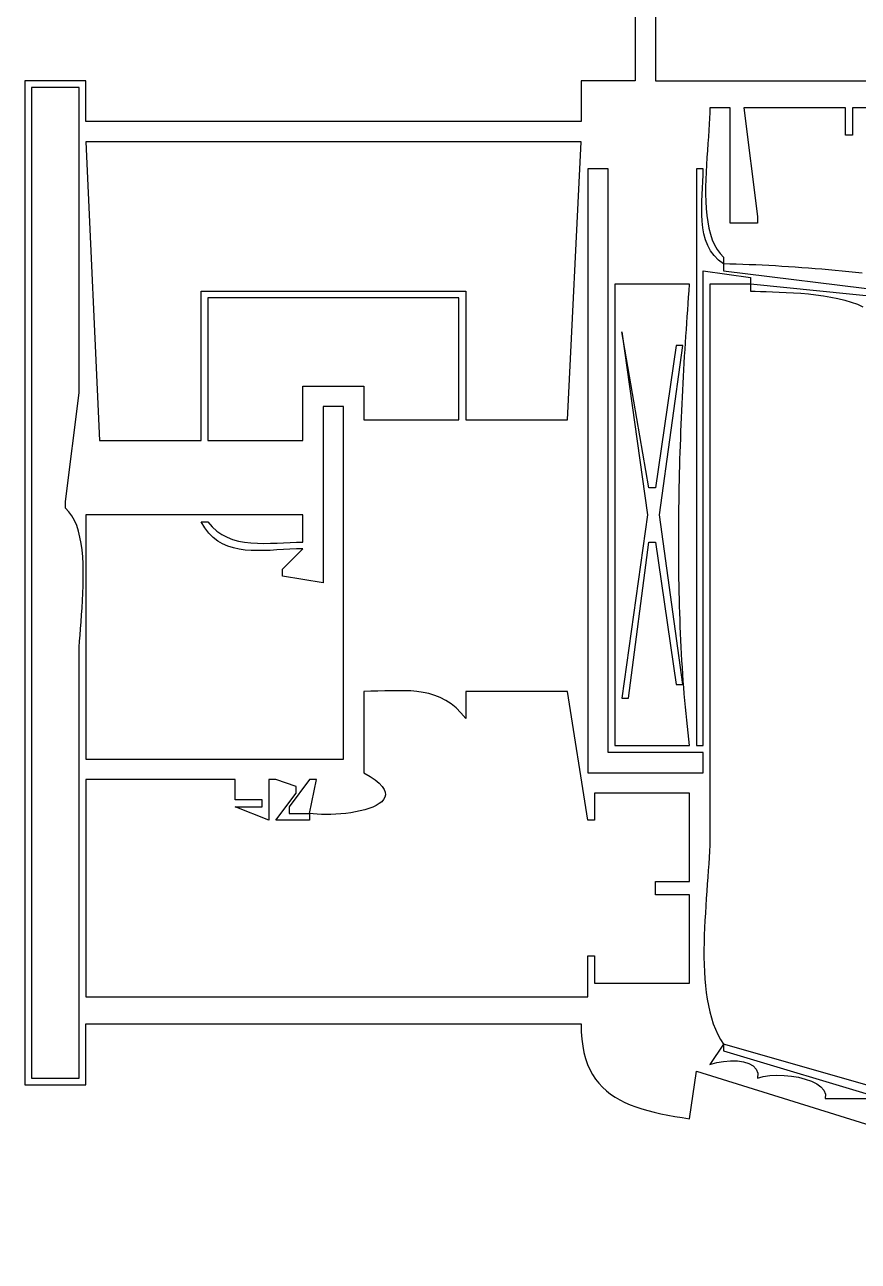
# Model space of a CAD drawing. Header units: metres. Extents: x 63 to 1153, y 57 to 743.
# Drawn here: x 266 to 388.9, y 413 to 595.3 of the extents above; entities that cross this region are included whole.
import ezdxf

# ---------------------------------------------------------------- set-up
doc = ezdxf.new("R2010")
doc.units = ezdxf.units.M

msp = doc.modelspace()

# ---------------------------------------------------------------- linework, layer by layer
for p, q in [((356, 678), (356, 587)), ((359, 678), (359, 587)), ((275, 587), (266, 587)), ((266, 587), (266, 439)), ((275, 581), (275, 587)), ((356, 587), (348, 587)), ((348, 587), (348, 581)), ((359, 587), (391, 587)), ((267, 586), (267, 440)), ((274, 586), (267, 586)), ((274, 541), (274, 586)), ((366.9562, 581.4715), (366.9073, 580.614)), ((366.9883, 582.2691), (366.9562, 581.4715)), ((367, 583), (366.9883, 582.2691)), ((370, 583), (367, 583)), ((370, 566), (370, 583)), ((387, 583), (372, 583)), ((372, 583), (374, 567)), ((387, 579), (387, 583)), ((395, 583), (388, 583)), ((388, 583), (388, 579)), ((348, 581), (275, 581)), ((366.8458, 579.7035), (366.7754, 578.747)), ((366.9073, 580.614), (366.8458, 579.7035)), ((275, 578), (277, 534)), ((348, 578), (275, 578)), ((346, 537), (348, 578)), ((366.7754, 578.747), (366.7002, 577.7513)), ((388, 579), (387, 579)), ((366.6241, 576.7233), (366.551, 575.67)), ((366.7002, 577.7513), (366.6241, 576.7233)), ((366.4848, 574.5982), (366.4296, 573.5149)), ((366.551, 575.67), (366.4848, 574.5982)), ((349, 574), (349, 485)), ((352, 574), (349, 574)), ((352, 488), (352, 574)), ((366, 574), (365, 574)), ((365, 574), (365, 489)), ((365.9484, 572.1531), (365.9853, 573.0922)), ((365.9853, 573.0922), (366, 574)), ((366.3891, 572.4269), (366.3674, 571.3412)), ((366.4296, 573.5149), (366.3891, 572.4269)), ((365.8499, 570.212), (365.8997, 571.1905)), ((365.8997, 571.1905), (365.9484, 572.1531)), ((366.3674, 571.3412), (366.3683, 570.2646)), ((365.7889, 568.2374), (365.8094, 569.225)), ((365.8094, 569.225), (365.8499, 570.212)), ((366.3683, 570.2646), (366.3958, 569.204)), ((366.3958, 569.204), (366.4539, 568.1664)), ((365.7988, 567.2567), (365.7889, 568.2374)), ((365.8498, 566.2905), (365.7988, 567.2567)), ((366.4539, 568.1664), (366.5465, 567.1587)), ((366.5465, 567.1587), (366.6775, 566.1877)), ((374, 567), (374, 566)), ((365.9523, 565.3465), (365.8498, 566.2905)), ((366.1169, 564.4323), (365.9523, 565.3465)), ((366.6775, 566.1877), (366.8508, 565.2604)), ((366.8508, 565.2604), (367.0704, 564.3836)), ((374, 566), (370, 566)), ((366.3542, 563.5555), (366.1169, 564.4323)), ((366.6747, 562.7238), (366.3542, 563.5555)), ((367.0704, 564.3836), (367.3401, 563.5644)), ((367.3401, 563.5644), (367.6641, 562.8094)), ((367.089, 561.9447), (366.6747, 562.7238)), ((367.6076, 561.226), (367.089, 561.9447)), ((367.6641, 562.8094), (368.046, 562.1258)), ((368.046, 562.1258), (368.49, 561.5203)), ((368.49, 561.5203), (369, 561)), ((368.2411, 560.5752), (367.6076, 561.226)), ((369, 560), (368.2411, 560.5752)), ((369, 561), (369, 560)), ((369, 560), (369, 559)), ((369.9432, 559.9782), (369, 560)), ((370.8901, 559.9518), (369.9432, 559.9782)), ((371.8406, 559.9209), (370.8901, 559.9518)), ((372.7947, 559.8855), (371.8406, 559.9209)), ((373.7522, 559.8456), (372.7947, 559.8855)), ((374.713, 559.8013), (373.7522, 559.8456)), ((375.6771, 559.7526), (374.713, 559.8013)), ((376.6444, 559.6996), (375.6771, 559.7526)), ((377.6146, 559.6425), (376.6444, 559.6996)), ((378.5879, 559.5811), (377.6146, 559.6425)), ((379.5641, 559.5155), (378.5879, 559.5811)), ((366, 489), (366, 559)), ((366, 559), (373, 558)), ((369, 559), (393, 556)), ((373, 558), (373, 557)), ((380.543, 559.4459), (379.5641, 559.5155)), ((381.5246, 559.3723), (380.543, 559.4459)), ((382.5088, 559.2947), (381.5246, 559.3723)), ((383.4955, 559.2131), (382.5088, 559.2947)), ((384.4847, 559.1277), (383.4955, 559.2131)), ((385.4762, 559.0384), (384.4847, 559.1277)), ((386.4699, 558.9454), (385.4762, 559.0384)), ((387.4657, 558.8487), (386.4699, 558.9454)), ((388.4636, 558.7483), (387.4657, 558.8487)), ((389.4634, 558.6443), (388.4636, 558.7483)), ((292, 534), (292, 556)), ((292, 556), (331, 556)), ((331, 556), (331, 537)), ((353, 557), (353, 516)), ((364, 557), (353, 557)), ((363.859, 555.1162), (363.9291, 556.0609)), ((363.9291, 556.0609), (364, 557)), ((373, 557), (367, 557)), ((367, 557), (367, 476)), ((393, 555), (373, 557)), ((373, 557), (373, 556)), ((373, 556), (373.6796, 555.9748)), ((373.6796, 555.9748), (374.4518, 555.9513)), ((374.4518, 555.9513), (375.3052, 555.9265)), ((375.3052, 555.9265), (376.2288, 555.897)), ((376.2288, 555.897), (377.2114, 555.86)), ((293, 555), (293, 534)), ((330, 555), (293, 555)), ((330, 537), (330, 555)), ((363.7218, 553.2105), (363.79, 554.166)), ((363.79, 554.166), (363.859, 555.1162)), ((377.2114, 555.86), (378.242, 555.8121)), ((378.242, 555.8121), (379.3094, 555.7504)), ((379.3094, 555.7504), (380.4024, 555.6717)), ((380.4024, 555.6717), (381.5099, 555.5728)), ((381.5099, 555.5728), (382.6209, 555.4507)), ((382.6209, 555.4507), (383.7241, 555.3023)), ((383.7241, 555.3023), (384.8085, 555.1244)), ((384.8085, 555.1244), (385.8628, 554.9139)), ((385.8628, 554.9139), (386.8761, 554.6677)), ((386.8761, 554.6677), (387.8371, 554.3827)), ((387.8371, 554.3827), (388.7347, 554.0557)), ((363.5888, 551.2844), (363.6548, 552.2499)), ((363.6548, 552.2499), (363.7218, 553.2105)), ((388.7347, 554.0557), (389.5578, 553.6837)), ((363.524, 550.3141), (363.5888, 551.2844)), ((354, 550), (357.821, 523)), ((358, 527), (354, 550)), ((363.398, 548.3598), (363.4604, 549.3392)), ((363.4604, 549.3392), (363.524, 550.3141)), ((362, 548), (359, 527)), ((359.5756, 523), (363, 548)), ((363, 548), (362, 548)), ((363.2774, 546.3885), (363.337, 547.3762)), ((363.337, 547.3762), (363.398, 548.3598)), ((363.1625, 544.4016), (363.2192, 545.397)), ((363.2192, 545.397), (363.2774, 546.3885)), ((363.0538, 542.4005), (363.1073, 543.4028)), ((363.1073, 543.4028), (363.1625, 544.4016)), ((307, 534), (307, 542)), ((307, 542), (316, 542)), ((316, 542), (316, 537)), ((362.9517, 540.3866), (363.0019, 541.3951)), ((363.0019, 541.3951), (363.0538, 542.4005)), ((272, 525), (274, 541)), ((362.9033, 539.3752), (362.9517, 540.3866)), ((310, 539), (310, 513)), ((313, 539), (310, 539)), ((313, 487), (313, 539)), ((362.8121, 537.3446), (362.8568, 538.3612)), ((362.8568, 538.3612), (362.9033, 539.3752)), ((316, 537), (330, 537)), ((331, 537), (346, 537)), ((362.7286, 535.3046), (362.7694, 536.3257)), ((362.7694, 536.3257), (362.8121, 537.3446)), ((362.6534, 533.2567), (362.69, 534.2816)), ((362.69, 534.2816), (362.7286, 535.3046)), ((277, 534), (292, 534)), ((293, 534), (307, 534)), ((362.5869, 531.2022), (362.6191, 532.2301)), ((362.6191, 532.2301), (362.6534, 533.2567)), ((362.5571, 530.1729), (362.5869, 531.2022)), ((362.5044, 528.1111), (362.5295, 529.1424)), ((362.5295, 529.1424), (362.5571, 530.1729)), ((359, 527), (358, 527)), ((362.4616, 526.0462), (362.4818, 527.0789)), ((362.4818, 527.0789), (362.5044, 528.1111)), ((272, 524), (272, 525)), ((362.4291, 523.9796), (362.444, 525.013)), ((362.444, 525.013), (362.4616, 526.0462)), ((272.5088, 523.4803), (272, 524)), ((272.9519, 522.8751), (272.5088, 523.4803)), ((362.4168, 522.9461), (362.4291, 523.9796)), ((273.3332, 522.1914), (272.9519, 522.8751)), ((273.6566, 521.436), (273.3332, 522.1914)), ((273.9259, 520.6159), (273.6566, 521.436)), ((307, 523), (275, 523)), ((275, 523), (275, 487)), ((292.5278, 521.1038), (292, 522)), ((292, 522), (293, 522)), ((293, 522), (293.6173, 521.2541)), ((307, 519), (307, 523)), ((357.821, 523), (354, 496)), ((363, 498), (359.5756, 523)), ((362.4005, 520.8795), (362.4073, 521.9126)), ((362.4073, 521.9126), (362.4168, 522.9461)), ((274.1452, 519.7381), (273.9259, 520.6159)), ((274.3184, 518.8096), (274.1452, 519.7381)), ((293.1134, 520.3384), (292.5278, 521.1038)), ((293.7527, 519.694), (293.1134, 520.3384)), ((293.6173, 521.2541), (294.2967, 520.6303)), ((294.4416, 519.1609), (293.7527, 519.694)), ((294.2967, 520.6303), (295.0322, 520.1183)), ((295.0322, 520.1183), (295.8178, 519.708)), ((295.8178, 519.708), (296.6477, 519.3892)), ((362.3957, 518.8147), (362.3967, 519.8468)), ((362.3967, 519.8468), (362.4005, 520.8795)), ((274.4493, 517.8373), (274.3184, 518.8096)), ((274.5419, 516.8281), (274.4493, 517.8373)), ((295.1759, 518.7296), (294.4416, 519.1609)), ((295.9516, 518.3904), (295.1759, 518.7296)), ((296.7647, 518.1337), (295.9516, 518.3904)), ((296.6477, 519.3892), (297.5159, 519.1516)), ((297.6109, 517.9499), (296.7647, 518.1337)), ((297.5159, 519.1516), (298.4164, 518.985)), ((298.4863, 517.8293), (297.6109, 517.9499)), ((298.4164, 518.985), (299.3434, 518.8794)), ((299.3867, 517.7623), (298.4863, 517.8293)), ((299.3434, 518.8794), (300.2909, 518.8243)), ((300.308, 517.7392), (299.3867, 517.7623)), ((300.2909, 518.8243), (301.253, 518.8097)), ((301.2462, 517.7505), (300.308, 517.7392)), ((302.1971, 517.7865), (301.2462, 517.7505)), ((301.253, 518.8097), (302.2238, 518.8253)), ((303.1567, 517.8376), (302.1971, 517.7865)), ((302.2238, 518.8253), (303.1973, 518.861)), ((304.1209, 517.8941), (303.1567, 517.8376)), ((303.1973, 518.861), (304.1676, 518.9065)), ((304, 515), (307, 518)), ((305.0856, 517.9464), (304.1209, 517.8941)), ((304.1676, 518.9065), (305.1287, 518.9516)), ((306.0466, 517.9849), (305.0856, 517.9464)), ((305.1287, 518.9516), (306.0748, 518.9862)), ((307, 518), (306.0466, 517.9849)), ((306.0748, 518.9862), (307, 519)), ((355, 496), (358, 519)), ((358, 519), (359, 519)), ((359, 519), (362, 498)), ((362.3977, 517.7834), (362.3957, 518.8147)), ((362.4027, 516.753), (362.3977, 517.7834)), ((274.6001, 515.789), (274.5419, 516.8281)), ((353, 516), (353, 489)), ((362.4108, 515.7238), (362.4027, 516.753)), ((274.6279, 514.727), (274.6001, 515.789)), ((274.6291, 513.6491), (274.6279, 514.727)), ((304, 514), (304, 515)), ((310, 513), (304, 514)), ((362.422, 514.6959), (362.4108, 515.7238)), ((362.4364, 513.6695), (362.422, 514.6959)), ((274.5675, 511.4731), (274.6077, 512.5621)), ((274.6077, 512.5621), (274.6291, 513.6491)), ((362.4541, 512.6448), (362.4364, 513.6695)), ((362.4751, 511.6219), (362.4541, 512.6448)), ((274.4469, 509.3166), (274.5126, 510.3889)), ((274.5126, 510.3889), (274.5675, 511.4731)), ((362.4994, 510.6009), (362.4751, 511.6219)), ((362.5271, 509.5822), (362.4994, 510.6009)), ((274.3741, 508.2632), (274.4469, 509.3166)), ((362.5584, 508.5658), (362.5271, 509.5822)), ((362.5931, 507.5519), (362.5584, 508.5658)), ((274.2235, 506.2405), (274.2984, 507.2355)), ((274.2984, 507.2355), (274.3741, 508.2632)), ((362.6315, 506.5408), (362.5931, 507.5519)), ((274.0922, 504.3765), (274.1535, 505.2852)), ((274.1535, 505.2852), (274.2235, 506.2405)), ((362.6735, 505.5325), (362.6315, 506.5408)), ((362.7192, 504.5273), (362.6735, 505.5325)), ((274.0115, 502.7269), (274.0436, 503.5215)), ((274.0436, 503.5215), (274.0922, 504.3765)), ((362.7686, 503.5253), (362.7192, 504.5273)), ((362.8219, 502.5266), (362.7686, 503.5253)), ((274, 502), (274.0115, 502.7269)), ((274, 440), (274, 502)), ((362.879, 501.5316), (362.8219, 502.5266)), ((362.9401, 500.5403), (362.879, 501.5316)), ((363.0052, 499.5529), (362.9401, 500.5403)), ((363.0743, 498.5696), (363.0052, 499.5529)), ((362, 498), (363, 498)), ((363.1474, 497.5906), (363.0743, 498.5696)), ((363.2248, 496.616), (363.1474, 497.5906)), ((317.0335, 497.0101), (316, 497)), ((316, 497), (316, 485)), ((318.0529, 497.0344), (317.0335, 497.0101)), ((319.0572, 497.064), (318.0529, 497.0344)), ((320.0455, 497.0898), (319.0572, 497.064)), ((321.0167, 497.1029), (320.0455, 497.0898)), ((321.97, 497.0944), (321.0167, 497.1029)), ((322.9043, 497.0551), (321.97, 497.0944)), ((323.8189, 496.9762), (322.9043, 497.0551)), ((324.7126, 496.8487), (323.8189, 496.9762)), ((325.5846, 496.6635), (324.7126, 496.8487)), ((326.4339, 496.4118), (325.5846, 496.6635)), ((327.2595, 496.0845), (326.4339, 496.4118)), ((328.0606, 495.6726), (327.2595, 496.0845)), ((346, 497), (331, 497)), ((331, 497), (331, 493)), ((349, 478), (346, 497)), ((354, 496), (355, 496)), ((363.3064, 495.646), (363.2248, 496.616)), ((328.8361, 495.1672), (328.0606, 495.6726)), ((329.5851, 494.5593), (328.8361, 495.1672)), ((330.3067, 493.8398), (329.5851, 494.5593)), ((363.3922, 494.6808), (363.3064, 495.646)), ((363.4823, 493.7206), (363.3922, 494.6808)), ((331, 493), (330.3067, 493.8398)), ((363.5769, 492.7655), (363.4823, 493.7206)), ((363.6758, 491.8157), (363.5769, 492.7655)), ((363.7793, 490.8714), (363.6758, 491.8157)), ((363.8873, 489.9328), (363.7793, 490.8714)), ((353, 489), (364, 489)), ((364, 489), (363.8873, 489.9328)), ((365, 489), (366, 489)), ((275, 487), (313, 487)), ((366, 488), (352, 488)), ((366, 485), (366, 488)), ((316, 485), (316.9102, 484.4566)), ((349, 485), (366, 485)), ((297, 484), (275, 484)), ((275, 484), (275, 452)), ((297, 481), (297, 484)), ((303, 484), (302, 484)), ((302, 484), (302, 478)), ((306, 483), (303, 484)), ((308, 484), (305, 480)), ((306, 482), (306, 483)), ((308, 479), (309, 484)), ((309, 484), (308, 484)), ((316.9102, 484.4566), (317.6526, 483.94)), ((317.6526, 483.94), (318.2359, 483.4499)), ((318.2359, 483.4499), (318.6694, 482.986)), ((318.6694, 482.986), (318.9619, 482.5482)), ((303, 478), (306, 482)), ((319.0842, 481.3882), (318.9033, 481.0519)), ((318.9619, 482.5482), (319.1225, 482.1361)), ((319.1603, 481.7495), (319.0842, 481.3882)), ((319.1225, 482.1361), (319.1603, 481.7495)), ((364, 482), (350, 482)), ((350, 482), (350, 478)), ((364, 469), (364, 482)), ((301, 481), (297, 481)), ((302, 478), (297, 480)), ((297, 480), (301, 480)), ((301, 480), (301, 481)), ((305, 480), (305, 479)), ((315.4588, 479.3781), (314.7638, 479.2332)), ((316.1211, 479.546), (315.4588, 479.3781)), ((316.7417, 479.7373), (316.1211, 479.546)), ((317.3115, 479.9521), (316.7417, 479.7373)), ((317.8216, 480.1907), (317.3115, 479.9521)), ((318.263, 480.4534), (317.8216, 480.1907)), ((318.6265, 480.7404), (318.263, 480.4534)), ((318.9033, 481.0519), (318.6265, 480.7404)), ((308, 478), (303, 478)), ((305, 479), (308, 479)), ((308.5258, 478.9275), (308, 479)), ((308, 479), (308, 478)), ((309.1092, 478.8757), (308.5258, 478.9275)), ((309.7411, 478.8447), (309.1092, 478.8757)), ((310.4124, 478.8349), (309.7411, 478.8447)), ((311.1142, 478.8465), (310.4124, 478.8349)), ((311.8373, 478.8796), (311.1142, 478.8465)), ((312.5729, 478.9346), (311.8373, 478.8796)), ((313.3118, 479.0117), (312.5729, 478.9346)), ((314.0452, 479.1112), (313.3118, 479.0117)), ((314.7638, 479.2332), (314.0452, 479.1112)), ((350, 478), (349, 478)), ((367, 476), (366.9916, 475.1844)), ((366.9679, 474.331), (366.9309, 473.4425)), ((366.9916, 475.1844), (366.9679, 474.331)), ((366.8825, 472.5217), (366.8247, 471.5714)), ((366.9309, 473.4425), (366.8825, 472.5217)), ((366.7596, 470.5943), (366.689, 469.5934)), ((366.8247, 471.5714), (366.7596, 470.5943)), ((359, 467), (359, 469)), ((359, 469), (364, 469)), ((366.6151, 468.5715), (366.5397, 467.5312)), ((366.689, 469.5934), (366.6151, 468.5715)), ((364, 467), (359, 467)), ((364, 454), (364, 467)), ((366.5397, 467.5312), (366.465, 466.4754)), ((366.3928, 465.4069), (366.3252, 464.3286)), ((366.465, 466.4754), (366.3928, 465.4069)), ((366.2642, 463.2432), (366.2117, 462.1535)), ((366.3252, 464.3286), (366.2642, 463.2432)), ((366.2117, 462.1535), (366.1697, 461.0623)), ((366.1403, 459.9724), (366.1254, 458.8866)), ((366.1697, 461.0623), (366.1403, 459.9724)), ((349, 452), (349, 458)), ((349, 458), (350, 458)), ((350, 458), (350, 454)), ((366.1254, 458.8866), (366.1271, 457.8078)), ((366.1271, 457.8078), (366.1472, 456.7387)), ((366.1472, 456.7387), (366.1879, 455.6821)), ((366.1879, 455.6821), (366.251, 454.6409)), ((350, 454), (364, 454)), ((366.251, 454.6409), (366.3387, 453.6178)), ((366.3387, 453.6178), (366.4528, 452.6156)), ((366.4528, 452.6156), (366.5954, 451.6371)), ((275, 452), (349, 452)), ((366.5954, 451.6371), (366.7684, 450.6852)), ((366.7684, 450.6852), (366.9739, 449.7626)), ((366.9739, 449.7626), (367.2139, 448.8721)), ((367.2139, 448.8721), (367.4902, 448.0166)), ((275, 439), (275, 448)), ((275, 448), (348, 448)), ((348, 448), (348.0285, 446.8369)), ((348.0285, 446.8369), (348.1117, 445.7443)), ((367.4902, 448.0166), (367.805, 447.1988)), ((367.805, 447.1988), (368.1603, 446.4216)), ((348.1117, 445.7443), (348.2487, 444.7195)), ((348.2487, 444.7195), (348.4383, 443.76)), ((369, 445), (367, 442)), ((368.1603, 446.4216), (368.5579, 445.6877)), ((368.5579, 445.6877), (369, 445)), ((418, 431), (369, 445)), ((369, 445), (369, 444)), ((348.4383, 443.76), (348.6797, 442.8632)), ((369, 444), (419, 429)), ((348.6797, 442.8632), (348.9719, 442.0267)), ((348.9719, 442.0267), (349.3139, 441.2477)), ((349.3139, 441.2477), (349.7048, 440.5238)), ((367, 442), (367.995, 442.2761)), ((367.995, 442.2761), (369.0261, 442.4587)), ((369.0261, 442.4587), (370.0551, 442.5431)), ((370.0551, 442.5431), (371.044, 442.5247)), ((371.044, 442.5247), (371.9546, 442.399)), ((371.9546, 442.399), (372.7489, 442.1614)), ((372.7489, 442.1614), (373.3886, 441.8073)), ((373.3886, 441.8073), (373.8358, 441.3321)), ((373.8358, 441.3321), (374.0523, 440.7311)), ((267, 440), (274, 440)), ((349.7048, 440.5238), (350.1437, 439.8525)), ((350.1437, 439.8525), (350.6294, 439.2311)), ((364, 434), (365, 441)), ((365, 441), (455, 413)), ((374.0523, 440.7311), (374, 440)), ((374, 440), (374.865, 440.2242)), ((374.865, 440.2242), (375.8309, 440.3627)), ((375.8309, 440.3627), (376.8659, 440.4182)), ((376.8659, 440.4182), (377.9381, 440.3933)), ((377.9381, 440.3933), (379.0155, 440.2909)), ((379.0155, 440.2909), (380.0664, 440.1135)), ((380.0664, 440.1135), (381.0588, 439.8638)), ((381.0588, 439.8638), (381.9608, 439.5447)), ((381.9608, 439.5447), (382.7406, 439.1586)), ((266, 439), (275, 439)), ((350.6294, 439.2311), (351.1612, 438.6571)), ((351.1612, 438.6571), (351.7379, 438.128)), ((351.7379, 438.128), (352.3587, 437.6412)), ((352.3587, 437.6412), (353.0226, 437.1941)), ((382.7406, 439.1586), (383.3663, 438.7085)), ((383.3663, 438.7085), (383.806, 438.1968)), ((383.806, 438.1968), (384.0279, 437.6264)), ((384.0279, 437.6264), (384, 437)), ((353.0226, 437.1941), (353.7287, 436.7842)), ((353.7287, 436.7842), (354.4759, 436.409)), ((354.4759, 436.409), (355.2633, 436.0658)), ((355.2633, 436.0658), (356.0899, 435.7522)), ((356.0899, 435.7522), (356.9548, 435.4656)), ((384, 437), (392, 437)), ((356.9548, 435.4656), (357.8571, 435.2033)), ((357.8571, 435.2033), (358.7956, 434.963)), ((358.7956, 434.963), (359.7696, 434.742)), ((359.7696, 434.742), (360.7779, 434.5377)), ((360.7779, 434.5377), (361.8198, 434.3476)), ((361.8198, 434.3476), (362.8941, 434.1692)), ((362.8941, 434.1692), (364, 434))]:
    msp.add_line(p, q)

doc.saveas('drawing.dxf')
